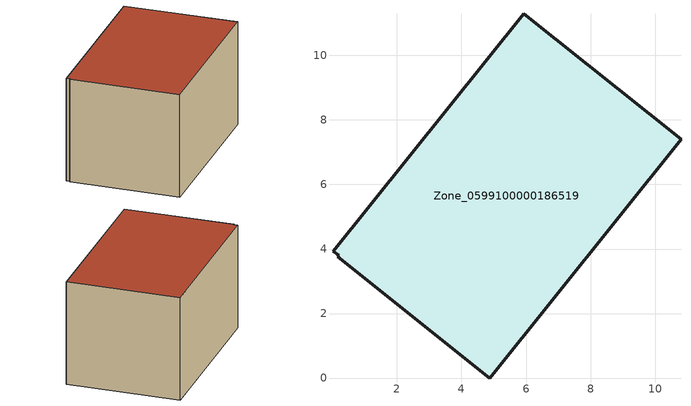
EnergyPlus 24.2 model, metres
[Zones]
Zone_0599100000186519
 floor ground (C_G): 0.03,3.94 5.93,11.29 10.8,7.4 4.88,0 0.16,3.77 0.19,3.81 z0.38
 wall outside (C_F): 10.8,7.4 5.93,11.29 0.03,3.94 0.19,3.81 0.16,3.77 4.88,0 10.8,7.4 z0.38:6.25
 roof outside (C_R): 5.93,11.29 0.03,3.94 0.19,3.81 0.16,3.77 4.88,0 10.8,7.4 z6.25
[BUILDING]
Pand.0599100000186519: North Axis=0; Terrain=City; Loads Convergence Tolerance Value=0.04; Temperature Convergence Tolerance Value=0.4; Solar Distribution=FullExterior; Maximum Number of Warmup Days=25; Minimum Number of Warmup Days=1
[Site:Location]
Rotterdam.The.Hague.AP_ZH_NLD Design_Conditions: Latitude=51.96; Longitude=4.45; Time Zone=1; Elevation=-4.5
[SITE:GROUNDTEMPERATURE:BUILDINGSURFACE]
18, 18, 18, 18, 18, 18, 18, 18, 18, 18, 18, 18
[MATERIAL] Thermal Absorptance=0.9; Solar Absorptance=0.7; Visible Absorptance=0.7
Name | Roughness | Thickness | Conductivity | Density | Specific Heat
G.TI.1946-1964 | MediumSmooth | 0.15 | 1 | 540 | 1210
F.TI.1946-1964 | Rough | 0.3 | 0.857143 | 1920 | 840
R.TI.1946-1964 | MediumRough | 0.2 | 0.277778 | 1500 | 1000
[CONSTRUCTION]
C_G: G.TI.1946-1964
C_F: F.TI.1946-1964
C_R: R.TI.1946-1964
[ZONE]
Zone_0599100000186519: Type=1; Multiplier=1; Ceiling Height=Autocalculate; Volume=Autocalculate; Floor Area=autocalculate; Part of Total Floor Area=Yes
[ZONEINFILTRATION:DESIGNFLOWRATE]
Infil_Zone_0599100000186519: Zone or ZoneList or Space or SpaceList=Zone_0599100000186519; Schedule=AlwaysOn; Design Flow Rate Calculation Method=Flow/Area; Flow Rate per Floor Area=0.003; Constant Term Coefficient=1; Temperature Term Coefficient=0; Velocity Term Coefficient=0; Velocity Squared Term Coefficient=0
[HVACTEMPLATE:ZONE:IDEALLOADSAIRSYSTEM]
Zone_0599100000186519: Maximum Heating Supply Air Temperature=50; Minimum Cooling Supply Air Temperature=13; Maximum Heating Supply Air Humidity Ratio=0.0156; Minimum Cooling Supply Air Humidity Ratio=0.0077; Heating Limit=NoLimit; Cooling Limit=NoLimit; Dehumidification Control Type=ConstantSensibleHeatRatio; Cooling Sensible Heat Ratio=0.7; Dehumidification Setpoint=60; Humidification Control Type=None; Humidification Setpoint=30; Outdoor Air Method=None; Outdoor Air Flow Rate per Person=0.00944; Outdoor Air Flow Rate per Zone Floor Area=0; Outdoor Air Flow Rate per Zone=0; Demand Controlled Ventilation Type=None; Outdoor Air Economizer Type=NoEconomizer; Heat Recovery Type=None; Sensible Heat Recovery Effectiveness=0.7; Latent Heat Recovery Effectiveness=0.65
[ZONECONTROL:THERMOSTAT]
ThermostatControl_Zone_0599100000186519: Zone or ZoneList=Zone_0599100000186519; Control Type Schedule=DualSetpointControlType; Control 1=Thermostat_Zone_0599100000186519; Temperature Difference Between Cutout And Setpoint=0
[THERMOSTATSETPOINT:DUALSETPOINT]
Thermostat_Zone_0599100000186519: Heating Setpoint Temperature Schedule=HeatingSetpoint_Zone_0599100000186519; Cooling Setpoint Temperature Schedule=CoolingSetpoint_Zone_0599100000186519
[SCHEDULE:COMPACT]
HeatingSetpoint_Zone_0599100000186519: Through: 12/31, For: AllDays, Until: 24:00, 21
CoolingSetpoint_Zone_0599100000186519: Through: 12/31, For: AllDays, Until: 24:00, 24
DualSetpointControlType: Through: 12/31, For: AllDays, Until: 24:00, 4
AlwaysOn: Through: 12/31, For: AllDays, Until: 24:00, 1
